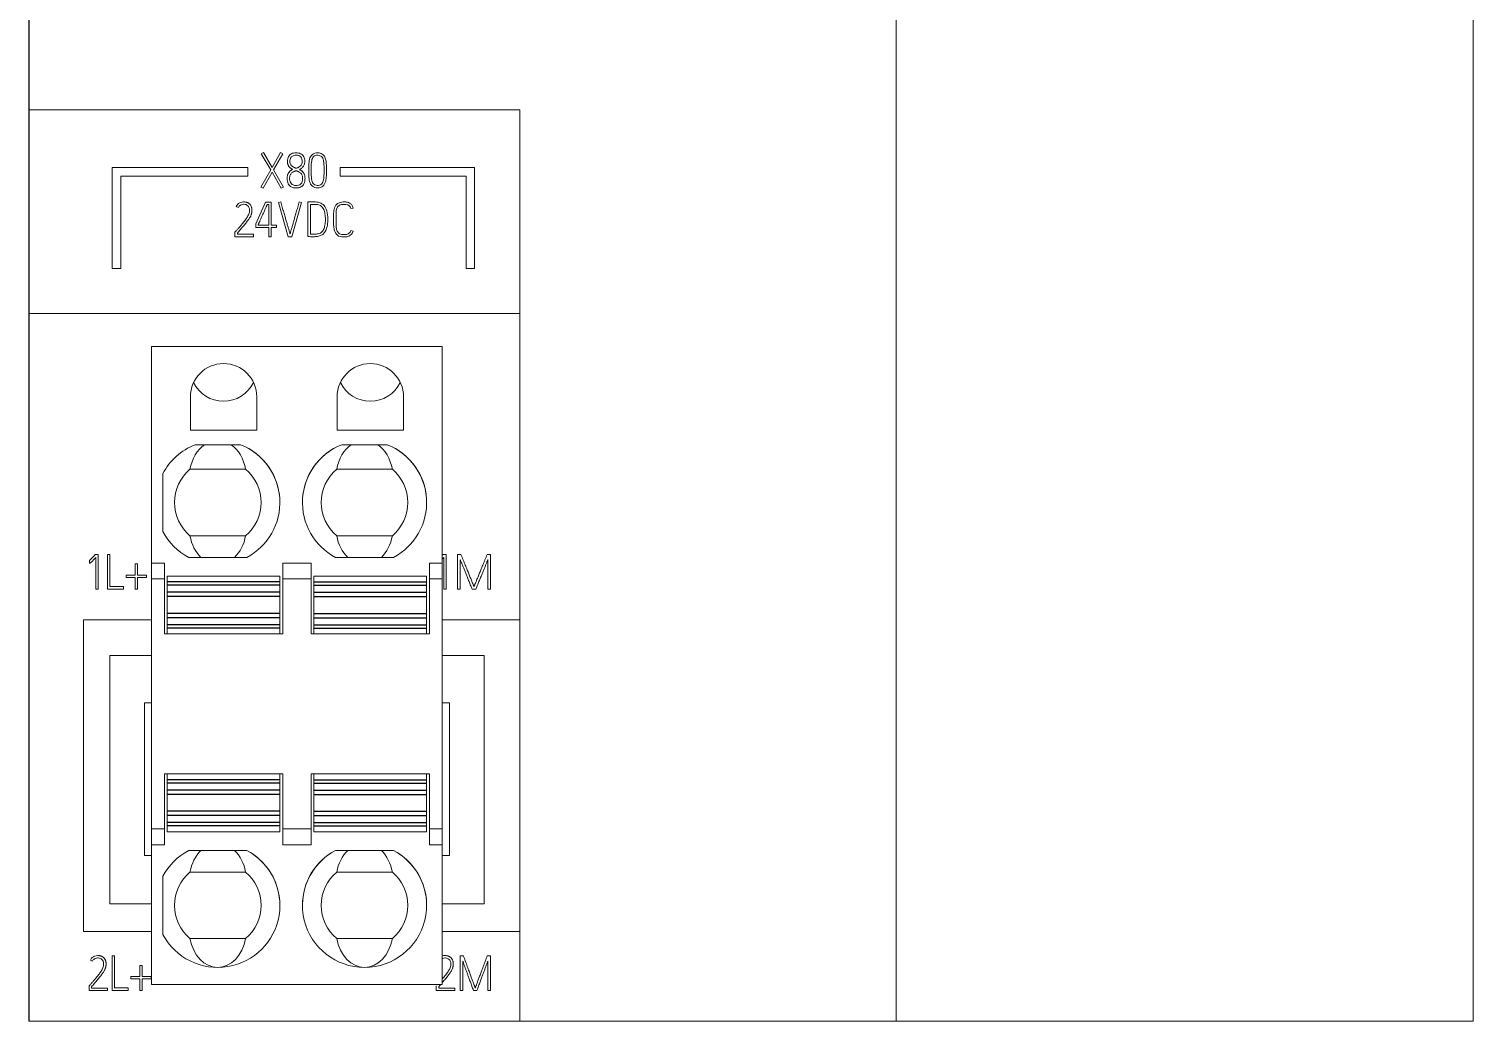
# Model space of a CAD drawing. Header units: millimetres. Extents: x 6750 to 121550, y -28210 to 66060.
# Drawn here: x 16048.74 to 16093.57, y 16091.98 to 16122.79 of the extents above; entities that cross this region are included whole.
import ezdxf

# ---------------------------------------------------------------- set-up
doc = ezdxf.new("R2010")
doc.units = ezdxf.units.MM
doc.layers.add('1', color=7, linetype='Continuous')

# ---------------------------------------------------------------- blocks, each defined once
blk = doc.blocks.new('5')
at = {"layer": '1', "color": 7, "linetype": 'Continuous', "lineweight": 13}
for p, q in [((40028.555, 18164.421), (40028.555, 18082.08)), ((40058.585, 18050.521), (40058.585, 18096.35)), ((40078.555, 18096.35), (40078.555, 18050.521)), ((40028.555, 18082.08), (40028.555, 18075.021)), ((40028.555, 18082.08), (40028.555, 18082.08)), ((40045.555, 18082.08), (40028.555, 18082.08)), ((40045.555, 18082.08), (40028.555, 18082.08)), ((40045.555, 18082.08), (40045.555, 18082.08)), ((40045.555, 18050.521), (40045.555, 18082.08)), ((40036.673, 18080.603), (40036.602, 18080.561)), ((40036.602, 18080.561), (40036.926, 18080)), ((40036.973, 18080.084), (40036.673, 18080.603)), ((40037.267, 18080.603), (40036.973, 18080.084)), ((40037.023, 18079.999), (40037.342, 18080.561)), ((40037.342, 18080.561), (40037.267, 18080.603)), ((40031.437, 18080.085), (40031.437, 18076.585)), ((40036.138, 18080.085), (40031.437, 18080.085)), ((40036.138, 18079.783), (40036.138, 18080.085)), ((40036.926, 18080), (40036.588, 18079.406)), ((40039.337, 18080.084), (40039.337, 18079.782)), ((40043.988, 18080.084), (40039.337, 18080.084)), ((40043.988, 18076.584), (40043.988, 18080.084)), ((40031.737, 18076.585), (40031.737, 18079.783)), ((40031.737, 18079.783), (40036.138, 18079.783)), ((40036.662, 18079.365), (40036.974, 18079.916)), ((40036.974, 18079.916), (40037.294, 18079.365)), ((40037.367, 18079.406), (40037.023, 18079.999)), ((40039.337, 18079.782), (40043.689, 18079.782)), ((40043.689, 18079.782), (40043.689, 18076.584)), ((40036.588, 18079.406), (40036.662, 18079.365)), ((40037.294, 18079.365), (40037.367, 18079.406)), ((40035.733, 18078.736), (40035.808, 18078.698)), ((40036.75, 18078.885), (40036.414, 18078.126)), ((40036.948, 18078.885), (40036.75, 18078.885)), ((40036.805, 18078.801), (40036.863, 18078.801)), ((40036.863, 18078.801), (40036.863, 18078.086)), ((40036.948, 18078.086), (40036.948, 18078.885)), ((40037.273, 18078.893), (40037.191, 18078.87)), ((40037.191, 18078.87), (40037.537, 18077.685)), ((40037.654, 18077.685), (40037.998, 18078.87)), ((40037.998, 18078.87), (40037.917, 18078.893)), ((40038.217, 18077.693), (40038.217, 18078.888)), ((40038.301, 18078.803), (40038.301, 18077.771)), ((40039.781, 18078.677), (40039.699, 18078.657)), ((40036.414, 18078.126), (40036.414, 18078.003)), ((40036.414, 18078.003), (40036.863, 18078.003)), ((40036.497, 18078.086), (40036.497, 18078.107)), ((40036.863, 18078.086), (40036.497, 18078.086)), ((40036.863, 18078.003), (40036.863, 18077.685)), ((40037.125, 18078.086), (40036.948, 18078.086)), ((40036.948, 18077.685), (40036.948, 18078.003)), ((40036.948, 18078.003), (40037.125, 18078.003)), ((40037.125, 18078.003), (40037.125, 18078.086)), ((40035.688, 18077.838), (40035.688, 18077.685)), ((40035.688, 18077.685), (40036.327, 18077.685)), ((40035.772, 18077.768), (40035.772, 18077.808)), ((40036.327, 18077.768), (40035.772, 18077.768)), ((40036.327, 18077.685), (40036.327, 18077.768)), ((40036.863, 18077.685), (40036.948, 18077.685)), ((40037.537, 18077.685), (40037.654, 18077.685)), ((40039.701, 18077.903), (40039.779, 18077.874)), ((40031.437, 18076.585), (40031.737, 18076.585)), ((40043.689, 18076.584), (40043.988, 18076.584)), ((40028.555, 18075.021), (40028.555, 18050.521)), ((40028.555, 18075.021), (40028.555, 18075.021)), ((40045.555, 18075.021), (40028.555, 18075.021)), ((40045.555, 18075.021), (40028.555, 18075.021)), ((40032.805, 18073.886), (40032.805, 18066.381)), ((40032.805, 18073.886), (40042.865, 18073.886)), ((40042.865, 18073.886), (40042.865, 18066.381)), ((40034.145, 18072.141), (40034.145, 18070.991)), ((40036.445, 18070.991), (40036.445, 18072.141)), ((40039.225, 18072.141), (40039.225, 18070.991)), ((40041.525, 18070.991), (40041.525, 18072.141)), ((40034.145, 18070.991), (40036.445, 18070.991)), ((40039.225, 18070.991), (40041.525, 18070.991)), ((40034.306, 18070.481), (40034.306, 18070.481)), ((40034.306, 18070.481), (40035.884, 18070.481)), ((40034.634, 18070.481), (40035.556, 18070.481)), ((40035.884, 18070.481), (40035.884, 18070.481)), ((40039.386, 18070.481), (40039.386, 18070.481)), ((40040.964, 18070.481), (40039.386, 18070.481)), ((40039.714, 18070.481), (40040.636, 18070.481)), ((40040.964, 18070.481), (40040.964, 18070.481)), ((40036.058, 18069.631), (40034.132, 18069.631)), ((40034.132, 18069.631), (40034.132, 18069.631)), ((40036.058, 18069.631), (40034.132, 18069.631)), ((40036.058, 18069.631), (40036.058, 18069.631)), ((40041.138, 18069.631), (40039.212, 18069.631)), ((40039.212, 18069.631), (40039.212, 18069.631)), ((40041.138, 18069.631), (40039.212, 18069.631)), ((40041.138, 18069.631), (40041.138, 18069.631)), ((40033.195, 18069.487), (40033.195, 18069.487)), ((40033.195, 18067.475), (40033.195, 18069.487)), ((40034.132, 18067.331), (40036.058, 18067.331)), ((40039.212, 18067.331), (40041.138, 18067.331)), ((40030.85, 18066.678), (40030.955, 18066.678)), ((40030.871, 18065.483), (40030.871, 18066.575)), ((40030.955, 18066.678), (40030.955, 18065.483)), ((40031.272, 18066.683), (40031.272, 18065.485)), ((40031.357, 18066.683), (40031.272, 18066.683)), ((40031.357, 18065.569), (40031.357, 18066.683)), ((40036.101, 18066.581), (40034.089, 18066.581)), ((40039.169, 18066.581), (40041.181, 18066.581)), ((40042.891, 18066.678), (40043.006, 18066.678)), ((40042.915, 18065.483), (40042.915, 18066.575)), ((40043.006, 18066.678), (40043.006, 18065.483)), ((40043.396, 18066.685), (40043.396, 18065.485)), ((40043.513, 18066.685), (40043.396, 18066.685)), ((40044.54, 18066.685), (40044.421, 18066.685)), ((40044.447, 18066.502), (40044.447, 18065.485)), ((40044.54, 18065.485), (40044.54, 18066.685)), ((40030.653, 18066.382), (40030.648, 18066.47)), ((40032.316, 18066.352), (40032.233, 18066.352)), ((40032.233, 18066.352), (40032.233, 18065.966)), ((40032.316, 18065.966), (40032.316, 18066.352)), ((40032.805, 18066.381), (40032.805, 18065.835)), ((40032.805, 18066.381), (40033.245, 18066.381)), ((40033.245, 18066.381), (40033.245, 18065.835)), ((40037.345, 18065.835), (40037.345, 18066.381)), ((40037.345, 18066.381), (40038.325, 18066.381)), ((40038.325, 18066.381), (40038.325, 18065.835)), ((40042.425, 18066.381), (40042.865, 18066.381)), ((40042.425, 18065.835), (40042.425, 18066.381)), ((40042.865, 18066.381), (40042.865, 18065.835)), ((40043.49, 18065.485), (40043.49, 18066.498)), ((40031.833, 18065.569), (40031.357, 18065.569)), ((40031.833, 18065.485), (40031.833, 18065.569)), ((40031.92, 18065.966), (40031.92, 18065.881)), ((40032.233, 18065.966), (40031.92, 18065.966)), ((40031.92, 18065.881), (40032.233, 18065.881)), ((40031.92, 18065.881), (40031.92, 18065.881)), ((40031.92, 18065.881), (40032.233, 18065.881)), ((40032.233, 18065.881), (40032.233, 18065.881)), ((40032.233, 18065.881), (40032.233, 18065.485)), ((40032.632, 18065.966), (40032.316, 18065.966)), ((40032.316, 18065.881), (40032.316, 18065.881)), ((40032.316, 18065.881), (40032.632, 18065.881)), ((40032.316, 18065.485), (40032.316, 18065.881)), ((40032.316, 18065.881), (40032.632, 18065.881)), ((40032.632, 18065.881), (40032.632, 18065.966)), ((40032.632, 18065.881), (40032.632, 18065.881)), ((40032.805, 18065.835), (40032.805, 18057.177)), ((40032.805, 18065.835), (40033.245, 18065.835)), ((40033.245, 18065.835), (40033.245, 18063.931)), ((40033.345, 18065.931), (40033.345, 18065.731)), ((40037.245, 18065.931), (40033.345, 18065.931)), ((40033.345, 18065.731), (40033.345, 18065.616)), ((40033.345, 18065.616), (40033.345, 18065.372)), ((40037.245, 18065.931), (40037.245, 18065.731)), ((40037.245, 18065.731), (40037.245, 18065.616)), ((40037.245, 18065.616), (40037.245, 18065.372)), ((40037.345, 18065.835), (40038.325, 18065.835)), ((40037.345, 18063.931), (40037.345, 18065.835)), ((40038.325, 18065.835), (40038.325, 18063.931)), ((40038.425, 18065.931), (40038.425, 18065.731)), ((40038.425, 18065.931), (40042.325, 18065.931)), ((40038.425, 18065.731), (40038.425, 18065.616)), ((40038.425, 18065.616), (40038.425, 18065.372)), ((40042.325, 18065.931), (40042.325, 18065.731)), ((40042.325, 18065.731), (40042.325, 18065.616)), ((40042.325, 18065.616), (40042.325, 18065.372)), ((40042.425, 18063.931), (40042.425, 18065.835)), ((40042.425, 18065.835), (40042.865, 18065.835)), ((40042.865, 18065.835), (40042.865, 18057.177)), ((40030.955, 18065.483), (40030.871, 18065.483)), ((40030.871, 18065.483), (40030.871, 18065.483)), ((40030.955, 18065.483), (40030.871, 18065.483)), ((40030.955, 18065.483), (40030.955, 18065.483)), ((40031.272, 18065.485), (40031.833, 18065.485)), ((40031.272, 18065.485), (40031.833, 18065.485)), ((40031.272, 18065.485), (40031.272, 18065.485)), ((40031.833, 18065.485), (40031.833, 18065.485)), ((40032.233, 18065.485), (40032.316, 18065.485)), ((40032.233, 18065.485), (40032.233, 18065.485)), ((40032.233, 18065.485), (40032.316, 18065.485)), ((40032.316, 18065.485), (40032.316, 18065.485)), ((40033.345, 18065.372), (40033.345, 18065.224)), ((40033.345, 18065.224), (40033.345, 18064.638)), ((40037.245, 18065.372), (40037.245, 18065.224)), ((40037.245, 18065.224), (40037.245, 18064.638)), ((40038.425, 18065.372), (40038.425, 18065.224)), ((40038.425, 18065.224), (40038.425, 18064.638)), ((40042.325, 18065.372), (40042.325, 18065.224)), ((40042.325, 18065.224), (40042.325, 18064.638)), ((40043.006, 18065.483), (40042.915, 18065.483)), ((40042.915, 18065.483), (40042.915, 18065.483)), ((40043.006, 18065.483), (40042.915, 18065.483)), ((40043.006, 18065.483), (40043.006, 18065.483)), ((40043.396, 18065.485), (40043.49, 18065.485)), ((40043.396, 18065.485), (40043.396, 18065.485)), ((40043.396, 18065.485), (40043.49, 18065.485)), ((40043.49, 18065.485), (40043.49, 18065.485)), ((40043.898, 18065.485), (40044.031, 18065.485)), ((40043.898, 18065.485), (40043.898, 18065.485)), ((40043.898, 18065.485), (40044.031, 18065.485)), ((40044.031, 18065.485), (40044.031, 18065.485)), ((40044.447, 18065.485), (40044.54, 18065.485)), ((40044.447, 18065.485), (40044.447, 18065.485)), ((40044.447, 18065.485), (40044.54, 18065.485)), ((40044.54, 18065.485), (40044.54, 18065.485)), ((40033.345, 18064.638), (40033.345, 18064.49)), ((40037.245, 18064.638), (40037.245, 18064.49)), ((40038.425, 18064.638), (40038.425, 18064.49)), ((40042.325, 18064.638), (40042.325, 18064.49)), ((40030.441, 18064.421), (40030.441, 18064.421)), ((40032.805, 18064.421), (40030.441, 18064.421)), ((40030.441, 18064.421), (40030.441, 18053.621)), ((40032.805, 18064.421), (40030.441, 18064.421)), ((40033.345, 18064.49), (40033.345, 18064.246)), ((40033.345, 18064.246), (40033.345, 18064.131)), ((40033.345, 18064.131), (40033.345, 18063.931)), ((40037.245, 18064.49), (40037.245, 18064.246)), ((40037.245, 18064.246), (40037.245, 18064.131)), ((40037.245, 18064.131), (40037.245, 18063.931)), ((40038.425, 18064.49), (40038.425, 18064.246)), ((40038.425, 18064.246), (40038.425, 18064.131)), ((40038.425, 18064.131), (40038.425, 18063.931)), ((40042.325, 18064.49), (40042.325, 18064.246)), ((40042.325, 18064.246), (40042.325, 18064.131)), ((40042.325, 18064.131), (40042.325, 18063.931)), ((40045.555, 18064.423), (40042.865, 18064.423)), ((40045.555, 18064.423), (40042.865, 18064.423)), ((40033.245, 18063.931), (40033.345, 18063.931)), ((40033.345, 18063.931), (40037.245, 18063.931)), ((40037.245, 18063.931), (40033.345, 18063.931)), ((40037.245, 18063.931), (40037.345, 18063.931)), ((40038.325, 18063.931), (40038.425, 18063.931)), ((40038.425, 18063.931), (40042.325, 18063.931)), ((40038.425, 18063.931), (40042.325, 18063.931)), ((40042.325, 18063.931), (40042.425, 18063.931)), ((40032.805, 18063.186), (40031.355, 18063.186)), ((40031.355, 18063.186), (40031.355, 18054.586)), ((40044.315, 18063.186), (40042.865, 18063.186)), ((40044.315, 18054.586), (40044.315, 18063.186)), ((40032.555, 18061.549), (40032.555, 18061.549)), ((40032.805, 18061.549), (40032.555, 18061.549)), ((40032.805, 18061.549), (40032.555, 18061.549)), ((40032.555, 18061.549), (40032.555, 18056.256)), ((40043.115, 18061.549), (40042.865, 18061.549)), ((40043.115, 18061.549), (40042.865, 18061.549)), ((40043.115, 18061.549), (40043.115, 18061.549)), ((40043.115, 18056.256), (40043.115, 18061.549)), ((40033.245, 18059.081), (40033.245, 18059.081)), ((40033.245, 18059.081), (40033.345, 18059.081)), ((40033.245, 18059.081), (40033.245, 18057.177)), ((40033.345, 18059.081), (40033.245, 18059.081)), ((40033.345, 18059.081), (40033.345, 18058.881)), ((40037.245, 18059.081), (40033.345, 18059.081)), ((40037.245, 18059.081), (40037.245, 18058.881)), ((40037.245, 18059.081), (40037.345, 18059.081)), ((40037.345, 18059.081), (40037.245, 18059.081)), ((40037.345, 18059.081), (40037.345, 18059.081)), ((40037.345, 18057.177), (40037.345, 18059.081)), ((40038.325, 18059.081), (40038.325, 18059.081)), ((40038.325, 18059.081), (40038.425, 18059.081)), ((40038.325, 18059.081), (40038.325, 18057.177)), ((40038.425, 18059.081), (40038.325, 18059.081)), ((40038.425, 18059.081), (40038.425, 18058.881)), ((40038.425, 18059.081), (40042.325, 18059.081)), ((40042.325, 18059.081), (40042.325, 18058.881)), ((40042.325, 18059.081), (40042.425, 18059.081)), ((40042.425, 18059.081), (40042.325, 18059.081)), ((40042.425, 18059.081), (40042.425, 18059.081)), ((40042.425, 18057.177), (40042.425, 18059.081)), ((40033.345, 18058.766), (40033.345, 18058.881)), ((40033.345, 18058.522), (40033.345, 18058.766)), ((40033.345, 18058.374), (40033.345, 18058.522)), ((40037.245, 18058.766), (40037.245, 18058.881)), ((40037.245, 18058.522), (40037.245, 18058.766)), ((40037.245, 18058.374), (40037.245, 18058.522)), ((40038.425, 18058.766), (40038.425, 18058.881)), ((40038.425, 18058.522), (40038.425, 18058.766)), ((40038.425, 18058.374), (40038.425, 18058.522)), ((40042.325, 18058.766), (40042.325, 18058.881)), ((40042.325, 18058.522), (40042.325, 18058.766)), ((40042.325, 18058.374), (40042.325, 18058.522)), ((40033.345, 18058.374), (40033.345, 18057.788)), ((40037.245, 18058.374), (40037.245, 18057.788)), ((40038.425, 18058.374), (40038.425, 18057.788)), ((40042.325, 18058.374), (40042.325, 18057.788)), ((40033.345, 18057.64), (40033.345, 18057.788)), ((40033.345, 18057.64), (40033.345, 18057.396)), ((40037.245, 18057.64), (40037.245, 18057.788)), ((40037.245, 18057.64), (40037.245, 18057.396)), ((40038.425, 18057.64), (40038.425, 18057.788)), ((40038.425, 18057.64), (40038.425, 18057.396)), ((40042.325, 18057.64), (40042.325, 18057.788)), ((40042.325, 18057.64), (40042.325, 18057.396)), ((40032.805, 18057.177), (40033.245, 18057.177)), ((40032.805, 18057.177), (40032.805, 18056.631)), ((40033.245, 18057.177), (40033.245, 18056.631)), ((40033.345, 18057.281), (40033.345, 18057.396)), ((40033.345, 18057.081), (40033.345, 18057.281)), ((40037.245, 18057.081), (40033.345, 18057.081)), ((40037.245, 18057.081), (40033.345, 18057.081)), ((40037.245, 18057.281), (40037.245, 18057.396)), ((40037.245, 18057.081), (40037.245, 18057.281)), ((40037.345, 18056.631), (40037.345, 18057.177)), ((40037.345, 18057.177), (40038.325, 18057.177)), ((40038.325, 18057.177), (40038.325, 18056.631)), ((40038.425, 18057.281), (40038.425, 18057.396)), ((40038.425, 18057.081), (40038.425, 18057.281)), ((40038.425, 18057.081), (40042.325, 18057.081)), ((40038.425, 18057.081), (40042.325, 18057.081)), ((40042.325, 18057.281), (40042.325, 18057.396)), ((40042.325, 18057.081), (40042.325, 18057.281)), ((40042.425, 18056.631), (40042.425, 18057.177)), ((40042.425, 18057.177), (40042.865, 18057.177)), ((40042.865, 18057.177), (40042.865, 18056.631)), ((40032.805, 18056.631), (40032.805, 18051.786)), ((40032.805, 18056.631), (40033.245, 18056.631)), ((40037.345, 18056.631), (40038.325, 18056.631)), ((40042.425, 18056.631), (40042.865, 18056.631)), ((40042.865, 18056.631), (40042.865, 18051.786)), ((40032.555, 18056.256), (40032.805, 18056.256)), ((40034.089, 18056.431), (40034.089, 18056.431)), ((40034.089, 18056.431), (40036.101, 18056.431)), ((40034.512, 18056.431), (40035.678, 18056.431)), ((40036.101, 18056.431), (40036.101, 18056.431)), ((40039.169, 18056.431), (40039.169, 18056.431)), ((40039.169, 18056.431), (40041.181, 18056.431)), ((40039.592, 18056.431), (40040.758, 18056.431)), ((40041.181, 18056.431), (40041.181, 18056.431)), ((40042.865, 18056.256), (40043.115, 18056.256)), ((40033.195, 18055.537), (40033.195, 18055.537)), ((40033.195, 18053.525), (40033.195, 18055.537)), ((40036.058, 18055.681), (40034.132, 18055.681)), ((40034.132, 18055.681), (40034.132, 18055.681)), ((40036.058, 18055.681), (40034.132, 18055.681)), ((40036.058, 18055.681), (40036.058, 18055.681)), ((40041.138, 18055.681), (40039.212, 18055.681)), ((40039.212, 18055.681), (40039.212, 18055.681)), ((40041.138, 18055.681), (40039.212, 18055.681)), ((40041.138, 18055.681), (40041.138, 18055.681)), ((40031.355, 18054.586), (40031.355, 18054.586)), ((40031.355, 18054.586), (40032.805, 18054.586)), ((40031.355, 18054.586), (40032.805, 18054.586)), ((40042.865, 18054.586), (40044.315, 18054.586)), ((40042.865, 18054.586), (40044.315, 18054.586)), ((40044.315, 18054.586), (40044.315, 18054.586)), ((40030.441, 18053.621), (40032.805, 18053.621)), ((40042.865, 18053.621), (40045.555, 18053.621)), ((40034.132, 18053.381), (40036.058, 18053.381)), ((40039.212, 18053.381), (40041.138, 18053.381)), ((40030.683, 18052.636), (40030.758, 18052.598)), ((40030.683, 18052.636), (40030.683, 18052.636)), ((40030.683, 18052.636), (40030.758, 18052.598)), ((40030.758, 18052.598), (40030.758, 18052.598)), ((40031.228, 18052.501), (40031.228, 18052.501)), ((40031.434, 18052.783), (40031.434, 18051.585)), ((40031.519, 18052.783), (40031.434, 18052.783)), ((40031.519, 18051.669), (40031.519, 18052.783)), ((40043.248, 18052.501), (40043.248, 18052.501)), ((40043.491, 18052.785), (40043.491, 18051.585)), ((40043.597, 18052.785), (40043.491, 18052.785)), ((40043.575, 18051.585), (40043.575, 18052.598)), ((40044.531, 18052.785), (40044.423, 18052.785)), ((40044.446, 18052.602), (40044.446, 18051.585)), ((40044.531, 18051.585), (40044.531, 18052.785)), ((40032.081, 18052.066), (40032.081, 18051.981)), ((40032.394, 18052.066), (40032.081, 18052.066)), ((40032.477, 18052.452), (40032.394, 18052.452)), ((40032.394, 18052.452), (40032.394, 18052.066)), ((40032.477, 18052.066), (40032.477, 18052.452)), ((40032.794, 18052.066), (40032.477, 18052.066)), ((40032.794, 18051.981), (40032.794, 18052.066)), ((40030.638, 18051.738), (40030.638, 18051.585)), ((40030.638, 18051.585), (40031.277, 18051.585)), ((40030.638, 18051.585), (40030.638, 18051.585)), ((40030.638, 18051.585), (40031.277, 18051.585)), ((40030.722, 18051.668), (40030.722, 18051.708)), ((40031.277, 18051.668), (40030.722, 18051.668)), ((40031.277, 18051.585), (40031.277, 18051.668)), ((40031.277, 18051.585), (40031.277, 18051.585)), ((40031.434, 18051.585), (40031.995, 18051.585)), ((40031.434, 18051.585), (40031.995, 18051.585)), ((40031.434, 18051.585), (40031.434, 18051.585)), ((40031.995, 18051.669), (40031.519, 18051.669)), ((40031.995, 18051.585), (40031.995, 18051.669)), ((40031.995, 18051.585), (40031.995, 18051.585)), ((40032.081, 18051.981), (40032.394, 18051.981)), ((40032.081, 18051.981), (40032.081, 18051.981)), ((40032.081, 18051.981), (40032.394, 18051.981)), ((40032.394, 18051.981), (40032.394, 18051.981)), ((40032.394, 18051.981), (40032.394, 18051.585)), ((40032.394, 18051.585), (40032.477, 18051.585)), ((40032.394, 18051.585), (40032.394, 18051.585)), ((40032.394, 18051.585), (40032.477, 18051.585)), ((40032.477, 18051.981), (40032.477, 18051.981)), ((40032.477, 18051.981), (40032.794, 18051.981)), ((40032.477, 18051.585), (40032.477, 18051.981)), ((40032.477, 18051.981), (40032.794, 18051.981)), ((40032.477, 18051.585), (40032.477, 18051.585)), ((40032.794, 18051.981), (40032.794, 18051.981)), ((40032.805, 18051.786), (40032.805, 18051.786)), ((40032.805, 18051.786), (40042.865, 18051.786)), ((40032.805, 18051.786), (40042.865, 18051.786)), ((40042.658, 18051.738), (40042.658, 18051.585)), ((40042.658, 18051.585), (40043.297, 18051.585)), ((40042.658, 18051.585), (40042.658, 18051.585)), ((40042.658, 18051.585), (40043.297, 18051.585)), ((40042.742, 18051.668), (40042.742, 18051.708)), ((40043.297, 18051.668), (40042.742, 18051.668)), ((40042.865, 18051.786), (40042.865, 18051.786)), ((40043.297, 18051.585), (40043.297, 18051.668)), ((40043.297, 18051.585), (40043.297, 18051.585)), ((40043.491, 18051.585), (40043.575, 18051.585)), ((40043.491, 18051.585), (40043.491, 18051.585)), ((40043.491, 18051.585), (40043.575, 18051.585)), ((40043.575, 18051.585), (40043.575, 18051.585)), ((40043.947, 18051.585), (40044.068, 18051.585)), ((40043.947, 18051.585), (40043.947, 18051.585)), ((40043.947, 18051.585), (40044.068, 18051.585)), ((40044.068, 18051.585), (40044.068, 18051.585)), ((40044.446, 18051.585), (40044.531, 18051.585)), ((40044.446, 18051.585), (40044.446, 18051.585)), ((40044.446, 18051.585), (40044.531, 18051.585)), ((40044.531, 18051.585), (40044.531, 18051.585)), ((40045.555, 18050.521), (40028.555, 18050.521)), ((40028.555, 18050.521), (40028.555, 18050.521)), ((40028.555, 18050.521), (40078.555, 18050.521)), ((40045.555, 18050.521), (40058.585, 18050.521)), ((40045.555, 18050.521), (40045.555, 18050.521)), ((40058.585, 18050.521), (40078.555, 18050.521))]:
    blk.add_line(p, q, dxfattribs=at)
at = {"layer": '1', "color": 7, "linetype": 'Continuous', "lineweight": 25}
for p, q in [((40037.245, 18065.731), (40033.345, 18065.731)), ((40037.245, 18065.616), (40033.345, 18065.616)), ((40038.425, 18065.731), (40042.325, 18065.731)), ((40038.425, 18065.616), (40042.325, 18065.616)), ((40037.245, 18065.372), (40033.345, 18065.372)), ((40037.245, 18065.224), (40033.345, 18065.224)), ((40038.425, 18065.372), (40042.325, 18065.372)), ((40038.425, 18065.224), (40042.325, 18065.224)), ((40037.245, 18064.638), (40033.345, 18064.638)), ((40038.425, 18064.638), (40042.325, 18064.638)), ((40037.245, 18064.49), (40033.345, 18064.49)), ((40037.245, 18064.246), (40033.345, 18064.246)), ((40037.245, 18064.131), (40033.345, 18064.131)), ((40038.425, 18064.49), (40042.325, 18064.49)), ((40038.425, 18064.246), (40042.325, 18064.246)), ((40038.425, 18064.131), (40042.325, 18064.131)), ((40037.245, 18058.881), (40033.345, 18058.881)), ((40037.245, 18058.766), (40033.345, 18058.766)), ((40037.245, 18058.522), (40033.345, 18058.522)), ((40038.425, 18058.881), (40042.325, 18058.881)), ((40038.425, 18058.766), (40042.325, 18058.766)), ((40038.425, 18058.522), (40042.325, 18058.522)), ((40037.245, 18058.374), (40033.345, 18058.374)), ((40038.425, 18058.374), (40042.325, 18058.374)), ((40037.245, 18057.788), (40033.345, 18057.788)), ((40037.245, 18057.64), (40033.345, 18057.64)), ((40038.425, 18057.788), (40042.325, 18057.788)), ((40038.425, 18057.64), (40042.325, 18057.64)), ((40037.245, 18057.396), (40033.345, 18057.396)), ((40037.245, 18057.281), (40033.345, 18057.281)), ((40038.425, 18057.396), (40042.325, 18057.396)), ((40038.425, 18057.281), (40042.325, 18057.281))]:
    blk.add_line(p, q, dxfattribs=at)
at = {"layer": '1', "color": 7, "linetype": 'Continuous', "lineweight": 13}
for centre, radius, start, end in [((40035.295, 18072.141), 1.15, 0, 180), ((40035.295, 18072.141), 1.15, 0, 180), ((40040.375, 18072.141), 1.15, 0, 180), ((40040.375, 18072.141), 1.15, 0, 180), ((40035.095, 18068.481), 2.15, 111.5289, 152.0945), ((40035.095, 18068.481), 2.15, 111.5289, 152.0945), ((40035.095, 18068.481), 2.15, 0.0017, 68.4711), ((40035.095, 18068.481), 2.15, 297.9055, 68.4711), ((40040.175, 18068.481), 2.15, 111.5289, 179.9983), ((40040.175, 18068.481), 2.15, 111.5289, 242.0945), ((40040.175, 18068.481), 2.15, 0.0017, 68.4711), ((40040.175, 18068.481), 2.15, 297.9055, 68.4711), ((40035.095, 18068.481), 1.5, 129.9445, 180), ((40035.095, 18068.481), 1.5, 129.9445, 230.0555), ((40035.095, 18068.481), 1.5, 0, 50.0555), ((40035.095, 18068.481), 1.5, 309.9445, 50.0555), ((40040.175, 18068.481), 1.5, 129.9445, 180), ((40040.175, 18068.481), 1.5, 129.9445, 230.0555), ((40040.175, 18068.481), 1.5, 0, 50.0555), ((40040.175, 18068.481), 1.5, 309.9445, 50.0555), ((40035.095, 18068.481), 2.15, 207.9055, 242.0945), ((40035.095, 18054.531), 2.15, 117.9055, 152.0945), ((40035.095, 18054.531), 2.15, 207.9055, 62.0945), ((40035.095, 18054.531), 2.15, 117.9055, 152.0945), ((40035.095, 18054.531), 2.15, 359.9996, 62.0945), ((40040.175, 18054.531), 2.15, 117.9055, 180.0004), ((40040.175, 18054.531), 2.15, 117.9055, 62.0945), ((40040.175, 18054.531), 2.15, 359.9996, 62.0945), ((40035.095, 18054.531), 1.5, 129.9445, 180), ((40035.095, 18054.531), 1.5, 129.9445, 230.0555), ((40035.095, 18054.531), 1.5, 0, 50.0555), ((40035.095, 18054.531), 1.5, 309.9445, 50.0555), ((40040.175, 18054.531), 1.5, 129.9445, 180), ((40040.175, 18054.531), 1.5, 129.9445, 230.0555), ((40040.175, 18054.531), 1.5, 0, 50.0555), ((40040.175, 18054.531), 1.5, 309.9445, 50.0555)]:
    blk.add_arc(centre, radius, start, end, dxfattribs=at)
for centre, major_axis, ratio, start_param, end_param in [((40035.295, 18073.136), (0, 1.15), 1, 2.018203, 3.141593), ((40035.295, 18073.136), (0, 1.15), 1, 3.141593, 4.264982), ((40040.375, 18073.136), (0, 1.15), 1, 2.018203, 3.141593), ((40040.375, 18073.136), (0, 1.15), 1, 3.141593, 4.264982), ((40035.095, 18069.328), (0, 1.303), 0.759934, 0.484552, 1.336089), ((40035.095, 18069.328), (0, 1.303), 0.759934, 4.947096, 5.798633), ((40040.175, 18069.328), (0, 1.303), 0.759934, 0.484552, 1.336089), ((40040.175, 18069.328), (0, 1.303), 0.759934, 4.947096, 5.798633), ((40035.095, 18067.634), (0, 1.303), 0.759934, 1.805503, 2.511783), ((40035.095, 18067.634), (0, 1.303), 0.759934, 3.771402, 4.477682), ((40040.175, 18067.634), (0, 1.303), 0.759934, 1.805503, 2.511783), ((40040.175, 18067.634), (0, 1.303), 0.759934, 3.771402, 4.477682), ((40035.095, 18055.378), (0, 1.303), 0.759934, 0.62981, 1.336089), ((40035.095, 18055.378), (0, 1.303), 0.759934, 4.947096, 5.653375), ((40040.175, 18055.378), (0, 1.303), 0.759934, 0.62981, 1.336089), ((40040.175, 18055.378), (0, 1.303), 0.759934, 4.947096, 5.653375), ((40035.095, 18053.684), (0, 1.303), 0.759934, 1.805503, 3.141593), ((40035.095, 18053.684), (0, 1.303), 0.759934, 3.141593, 4.477682), ((40040.175, 18053.684), (0, 1.303), 0.759934, 1.805503, 3.141593), ((40040.175, 18053.684), (0, 1.303), 0.759934, 3.141593, 4.477682)]:
    blk.add_ellipse(centre, major_axis=major_axis, ratio=ratio, start_param=start_param, end_param=end_param, dxfattribs=at)
for points, knots in [([(40037.685, 18080.014), (40037.678, 18080.017), (40037.664, 18080.026), (40037.643, 18080.039), (40037.622, 18080.054), (40037.601, 18080.07), (40037.582, 18080.089), (40037.564, 18080.11), (40037.548, 18080.134), (40037.534, 18080.16), (40037.522, 18080.189), (40037.513, 18080.22), (40037.508, 18080.255), (40037.506, 18080.31), (40037.512, 18080.381), (40037.538, 18080.46), (40037.586, 18080.521), (40037.648, 18080.563), (40037.723, 18080.588), (40037.806, 18080.595), (40037.888, 18080.588), (40037.964, 18080.563), (40038.027, 18080.519), (40038.074, 18080.457), (40038.1, 18080.377), (40038.107, 18080.3), (40038.101, 18080.231), (40038.085, 18080.178), (40038.058, 18080.128), (40038.023, 18080.083), (40037.978, 18080.043), (40037.944, 18080.022), (40037.926, 18080.012)], [0, 0, 0, 0, 0.014556, 0.029567, 0.045073, 0.06094, 0.077119, 0.093748, 0.110887, 0.128668, 0.147296, 0.166948, 0.187898, 0.210413, 0.266348, 0.314631, 0.359149, 0.40325, 0.449199, 0.499993, 0.551851, 0.598383, 0.642757, 0.687636, 0.736493, 0.793087, 0.826472, 0.85944, 0.893283, 0.927929, 0.963171, 1, 1, 1, 1]), ([(40037.8, 18080.06), (40037.806, 18080.059), (40037.829, 18080.058), (40037.867, 18080.081), (40037.926, 18080.105), (40037.983, 18080.166), (40038.023, 18080.243), (40038.02, 18080.333), (40038.005, 18080.403), (40037.962, 18080.464), (40037.898, 18080.5), (40037.825, 18080.509), (40037.761, 18080.507), (40037.704, 18080.495), (40037.653, 18080.466), (40037.615, 18080.421), (40037.597, 18080.365), (40037.589, 18080.294), (40037.598, 18080.214), (40037.637, 18080.15), (40037.682, 18080.114), (40037.716, 18080.093), (40037.746, 18080.08), (40037.769, 18080.071), (40037.786, 18080.065), (40037.796, 18080.061), (40037.8, 18080.06)], [0, 0, 0, 0, 0.015625, 0.046875, 0.09375, 0.15625, 0.21875, 0.28125, 0.34375, 0.375, 0.4375, 0.5, 0.53125, 0.578125, 0.625, 0.65625, 0.703125, 0.75, 0.8125, 0.875, 0.90625, 0.9375, 0.960938, 0.976562, 0.992188, 1, 1, 1, 1]), ([(40038.501, 18080.588), (40038.437, 18080.577), (40038.314, 18080.514), (40038.251, 18080.316), (40038.241, 18080.095), (40038.242, 18079.869), (40038.251, 18079.647), (40038.318, 18079.454), (40038.499, 18079.355), (40038.706, 18079.389), (40038.832, 18079.555), (40038.855, 18079.748), (40038.856, 18079.972), (40038.86, 18080.18), (40038.836, 18080.371), (40038.775, 18080.509), (40038.649, 18080.591), (40038.549, 18080.596), (40038.501, 18080.588)], [0, 0, 0, 0, 0.0625, 0.125, 0.1875, 0.28125, 0.34375, 0.40625, 0.46875, 0.53125, 0.59375, 0.65625, 0.71875, 0.8125, 0.859375, 0.90625, 0.953125, 1, 1, 1, 1]), ([(40038.704, 18080.439), (40038.678, 18080.469), (40038.604, 18080.513), (40038.494, 18080.509), (40038.385, 18080.449), (40038.329, 18080.287), (40038.329, 18080.078), (40038.325, 18079.862), (40038.339, 18079.685), (40038.375, 18079.51), (40038.537, 18079.443), (40038.705, 18079.488), (40038.763, 18079.662), (40038.773, 18079.811), (40038.774, 18079.972), (40038.774, 18080.135), (40038.765, 18080.287), (40038.738, 18080.398), (40038.704, 18080.439)], [0, 0, 0, 0, 0.046875, 0.09375, 0.125, 0.1875, 0.28125, 0.375, 0.4375, 0.5, 0.5625, 0.625, 0.6875, 0.75, 0.8125, 0.875, 0.9375, 1, 1, 1, 1]), ([(40037.926, 18080.012), (40037.934, 18080.008), (40037.949, 18080), (40037.971, 18079.987), (40037.993, 18079.971), (40038.015, 18079.954), (40038.035, 18079.934), (40038.054, 18079.911), (40038.072, 18079.885), (40038.086, 18079.856), (40038.099, 18079.824), (40038.108, 18079.79), (40038.113, 18079.751), (40038.116, 18079.689), (40038.11, 18079.609), (40038.084, 18079.52), (40038.038, 18079.451), (40037.973, 18079.405), (40037.893, 18079.378), (40037.805, 18079.37), (40037.717, 18079.378), (40037.639, 18079.405), (40037.574, 18079.451), (40037.527, 18079.52), (40037.502, 18079.61), (40037.496, 18079.69), (40037.498, 18079.753), (40037.503, 18079.791), (40037.512, 18079.825), (40037.524, 18079.856), (40037.538, 18079.885), (40037.554, 18079.911), (40037.572, 18079.934), (40037.592, 18079.955), (40037.614, 18079.972), (40037.637, 18079.988), (40037.661, 18080.002), (40037.677, 18080.01), (40037.685, 18080.014)], [0, 0, 0, 0, 0.013971, 0.028402, 0.043336, 0.058719, 0.0746, 0.091138, 0.108303, 0.126121, 0.144793, 0.164595, 0.185892, 0.208937, 0.268471, 0.31829, 0.36183, 0.40395, 0.448807, 0.499659, 0.550001, 0.594568, 0.636606, 0.68023, 0.730342, 0.790387, 0.813379, 0.834502, 0.85399, 0.872294, 0.889768, 0.906584, 0.922873, 0.938755, 0.95442, 0.969879, 0.985049, 1, 1, 1, 1]), ([(40037.822, 18079.963), (40037.814, 18079.965), (40037.798, 18079.967), (40037.776, 18079.956), (40037.75, 18079.95), (40037.721, 18079.936), (40037.686, 18079.919), (40037.637, 18079.884), (40037.6, 18079.83), (40037.582, 18079.753), (40037.579, 18079.674), (40037.601, 18079.563), (40037.683, 18079.476), (40037.794, 18079.453), (40037.889, 18079.462), (40037.98, 18079.503), (40038.022, 18079.594), (40038.032, 18079.687), (40038.029, 18079.767), (40038.006, 18079.835), (40037.973, 18079.881), (40037.936, 18079.91), (40037.906, 18079.928), (40037.883, 18079.94), (40037.861, 18079.949), (40037.846, 18079.955), (40037.833, 18079.959), (40037.826, 18079.962), (40037.822, 18079.963)], [0, 0, 0, 0, 0.015625, 0.03125, 0.046875, 0.070312, 0.09375, 0.125, 0.1875, 0.21875, 0.28125, 0.34375, 0.4375, 0.5, 0.5625, 0.625, 0.6875, 0.75, 0.8125, 0.84375, 0.890625, 0.921875, 0.9375, 0.960938, 0.972656, 0.984375, 0.992188, 1, 1, 1, 1]), ([(40035.808, 18078.698), (40035.823, 18078.728), (40035.86, 18078.775), (40035.959, 18078.815), (40036.082, 18078.809), (40036.187, 18078.717), (40036.196, 18078.598), (40036.181, 18078.486), (40036.126, 18078.374), (40036.038, 18078.252), (40035.946, 18078.138), (40035.862, 18078.039), (40035.795, 18077.961), (40035.739, 18077.896), (40035.703, 18077.855), (40035.688, 18077.838)], [0, 0, 0, 0, 0.062289, 0.122724, 0.207859, 0.30102, 0.376075, 0.439974, 0.529491, 0.624524, 0.74621, 0.825357, 0.888198, 0.954618, 1, 1, 1, 1]), ([(40035.772, 18077.808), (40035.79, 18077.829), (40035.825, 18077.871), (40035.878, 18077.934), (40035.93, 18077.994), (40035.98, 18078.053), (40036.027, 18078.111), (40036.072, 18078.165), (40036.113, 18078.218), (40036.15, 18078.267), (40036.183, 18078.315), (40036.211, 18078.359), (40036.233, 18078.4), (40036.248, 18078.435), (40036.258, 18078.465), (40036.265, 18078.49), (40036.27, 18078.517), (40036.274, 18078.545), (40036.277, 18078.573), (40036.278, 18078.603), (40036.277, 18078.634), (40036.273, 18078.666), (40036.266, 18078.697), (40036.257, 18078.728), (40036.243, 18078.758), (40036.23, 18078.78), (40036.216, 18078.797), (40036.205, 18078.81), (40036.193, 18078.823), (40036.178, 18078.835), (40036.162, 18078.846), (40036.143, 18078.857), (40036.123, 18078.866), (40036.1, 18078.874), (40036.076, 18078.882), (40036.049, 18078.887), (40036.019, 18078.891), (40035.963, 18078.893), (40035.882, 18078.882), (40035.79, 18078.826), (40035.748, 18078.769), (40035.733, 18078.736)], [0, 0, 0, 0, 0.048004, 0.095097, 0.141278, 0.185999, 0.228718, 0.269437, 0.307815, 0.343526, 0.376603, 0.406725, 0.433635, 0.457492, 0.472108, 0.48732, 0.503186, 0.519426, 0.535765, 0.552259, 0.57073, 0.589215, 0.607835, 0.62639, 0.644811, 0.663394, 0.672373, 0.68198, 0.692247, 0.70311, 0.714574, 0.726746, 0.739692, 0.753474, 0.768167, 0.783918, 0.800939, 0.819353, 0.881523, 0.938661, 1, 1, 1, 1]), ([(40036.497, 18078.107), (40036.498, 18078.11), (40036.502, 18078.118), (40036.51, 18078.136), (40036.523, 18078.163), (40036.538, 18078.198), (40036.557, 18078.239), (40036.577, 18078.285), (40036.599, 18078.335), (40036.623, 18078.388), (40036.647, 18078.443), (40036.672, 18078.498), (40036.696, 18078.552), (40036.718, 18078.603), (40036.739, 18078.651), (40036.758, 18078.694), (40036.775, 18078.732), (40036.789, 18078.763), (40036.798, 18078.786), (40036.803, 18078.797), (40036.805, 18078.801)], [0, 0, 0, 0, 0.010734, 0.036404, 0.077011, 0.128795, 0.187998, 0.254619, 0.326966, 0.403344, 0.483752, 0.564544, 0.642072, 0.716335, 0.785641, 0.848294, 0.904294, 0.950045, 0.981947, 1, 1, 1, 1]), ([(40037.596, 18077.784), (40037.594, 18077.789), (40037.59, 18077.802), (40037.583, 18077.826), (40037.573, 18077.858), (40037.562, 18077.898), (40037.548, 18077.944), (40037.534, 18077.995), (40037.518, 18078.05), (40037.5, 18078.11), (40037.482, 18078.173), (40037.463, 18078.238), (40037.444, 18078.304), (40037.415, 18078.402), (40037.376, 18078.537), (40037.325, 18078.711), (40037.291, 18078.831), (40037.273, 18078.893)], [0, 0, 0, 0, 0.013272, 0.034859, 0.06476, 0.101229, 0.142516, 0.188621, 0.238884, 0.292645, 0.349905, 0.409112, 0.468717, 0.528719, 0.675164, 0.832258, 1, 1, 1, 1]), ([(40037.917, 18078.893), (40037.899, 18078.831), (40037.863, 18078.711), (40037.813, 18078.537), (40037.775, 18078.402), (40037.747, 18078.304), (40037.728, 18078.238), (40037.709, 18078.173), (40037.691, 18078.11), (40037.673, 18078.05), (40037.657, 18077.995), (40037.642, 18077.944), (40037.628, 18077.898), (40037.617, 18077.858), (40037.608, 18077.826), (40037.601, 18077.802), (40037.597, 18077.789), (40037.596, 18077.784)], [0, 0, 0, 0, 0.167989, 0.325145, 0.471471, 0.531274, 0.590769, 0.649955, 0.70726, 0.76111, 0.811506, 0.857719, 0.899023, 0.935417, 0.96522, 0.986746, 1, 1, 1, 1]), ([(40038.217, 18078.888), (40038.278, 18078.891), (40038.394, 18078.889), (40038.575, 18078.889), (40038.752, 18078.814), (40038.874, 18078.621), (40038.905, 18078.387), (40038.904, 18078.149), (40038.861, 18077.952), (40038.787, 18077.808), (40038.677, 18077.725), (40038.549, 18077.694), (40038.424, 18077.682), (40038.312, 18077.683), (40038.248, 18077.689), (40038.217, 18077.693)], [0, 0, 0, 0, 0.083852, 0.159566, 0.247919, 0.33475, 0.458585, 0.567366, 0.662055, 0.732764, 0.785016, 0.84628, 0.910981, 0.956956, 1, 1, 1, 1]), ([(40038.301, 18077.771), (40038.332, 18077.77), (40038.398, 18077.768), (40038.514, 18077.775), (40038.646, 18077.795), (40038.753, 18077.904), (40038.802, 18078.051), (40038.824, 18078.232), (40038.818, 18078.419), (40038.786, 18078.592), (40038.714, 18078.727), (40038.581, 18078.801), (40038.441, 18078.803), (40038.345, 18078.805), (40038.301, 18078.803)], [0, 0, 0, 0, 0.053086, 0.11174, 0.200538, 0.272073, 0.359751, 0.462843, 0.583481, 0.677959, 0.76285, 0.835716, 0.924928, 1, 1, 1, 1]), ([(40039.779, 18077.874), (40039.768, 18077.839), (40039.732, 18077.769), (40039.607, 18077.679), (40039.428, 18077.669), (40039.214, 18077.71), (40039.12, 18077.905), (40039.1, 18078.102), (40039.105, 18078.284), (40039.102, 18078.468), (40039.11, 18078.644), (40039.188, 18078.813), (40039.352, 18078.889), (40039.508, 18078.898), (40039.649, 18078.867), (40039.745, 18078.786), (40039.773, 18078.719), (40039.781, 18078.677)], [0, 0, 0, 0, 0.042619, 0.09857, 0.176963, 0.258897, 0.346044, 0.416127, 0.503322, 0.567882, 0.641493, 0.719953, 0.779101, 0.852229, 0.910077, 0.950982, 1, 1, 1, 1]), ([(40039.699, 18078.657), (40039.693, 18078.691), (40039.667, 18078.748), (40039.579, 18078.802), (40039.48, 18078.808), (40039.388, 18078.803), (40039.292, 18078.777), (40039.216, 18078.69), (40039.187, 18078.553), (40039.189, 18078.399), (40039.189, 18078.26), (40039.188, 18078.127), (40039.192, 18078.006), (40039.221, 18077.881), (40039.305, 18077.767), (40039.446, 18077.758), (40039.579, 18077.759), (40039.669, 18077.828), (40039.694, 18077.881), (40039.701, 18077.903)], [0, 0, 0, 0, 0.048188, 0.096134, 0.14604, 0.197171, 0.235896, 0.293079, 0.361886, 0.44297, 0.526927, 0.572816, 0.644405, 0.709447, 0.76758, 0.842372, 0.90948, 0.967027, 1, 1, 1, 1]), ([(40034.306, 18070.481), (40034.358, 18070.481), (40034.411, 18070.481), (40034.52, 18070.481), (40034.576, 18070.481), (40034.634, 18070.481)], [0, 0, 0, 0, 0.5, 0.5, 1, 1, 1, 1]), ([(40035.884, 18070.481), (40035.832, 18070.481), (40035.779, 18070.481), (40035.67, 18070.481), (40035.614, 18070.481), (40035.556, 18070.481)], [0, 0, 0, 0, 0.5, 0.5, 1, 1, 1, 1]), ([(40039.386, 18070.481), (40039.438, 18070.481), (40039.491, 18070.481), (40039.6, 18070.481), (40039.656, 18070.481), (40039.714, 18070.481)], [0, 0, 0, 0, 0.5, 0.5, 1, 1, 1, 1]), ([(40040.964, 18070.481), (40040.912, 18070.481), (40040.859, 18070.481), (40040.75, 18070.481), (40040.694, 18070.481), (40040.636, 18070.481)], [0, 0, 0, 0, 0.5, 0.5, 1, 1, 1, 1]), ([(40030.648, 18066.47), (40030.675, 18066.494), (40030.727, 18066.543), (40030.792, 18066.614), (40030.833, 18066.659), (40030.85, 18066.678)], [0, 0, 0, 0, 0.370907, 0.734935, 1, 1, 1, 1]), ([(40030.871, 18066.575), (40030.858, 18066.56), (40030.833, 18066.534), (40030.798, 18066.497), (40030.769, 18066.467), (40030.744, 18066.443), (40030.724, 18066.424), (40030.706, 18066.408), (40030.692, 18066.397), (40030.681, 18066.389), (40030.672, 18066.385), (40030.664, 18066.383), (40030.659, 18066.382), (40030.655, 18066.382), (40030.653, 18066.382)], [0, 0, 0, 0, 0.200504, 0.370797, 0.510902, 0.6264, 0.722885, 0.800448, 0.861213, 0.907383, 0.939504, 0.963232, 0.983337, 1, 1, 1, 1]), ([(40042.915, 18066.575), (40042.9, 18066.56), (40042.883, 18066.544), (40042.867, 18066.528), (40042.865, 18066.527)], [0, 0, 0, 0, 0.901553, 1, 1, 1, 1]), ([(40043.967, 18065.569), (40043.965, 18065.573), (40043.96, 18065.584), (40043.951, 18065.605), (40043.939, 18065.635), (40043.923, 18065.673), (40043.905, 18065.718), (40043.884, 18065.768), (40043.862, 18065.823), (40043.837, 18065.882), (40043.811, 18065.946), (40043.785, 18066.012), (40043.758, 18066.079), (40043.719, 18066.18), (40043.662, 18066.317), (40043.589, 18066.496), (40043.539, 18066.62), (40043.513, 18066.685)], [0, 0, 0, 0, 0.010559, 0.029647, 0.057275, 0.091833, 0.131707, 0.176898, 0.226638, 0.280158, 0.337461, 0.397009, 0.457271, 0.518246, 0.666648, 0.827232, 1, 1, 1, 1]), ([(40044.421, 18066.685), (40044.395, 18066.62), (40044.345, 18066.496), (40044.272, 18066.317), (40044.215, 18066.18), (40044.174, 18066.079), (40044.146, 18066.012), (40044.12, 18065.946), (40044.094, 18065.882), (40044.069, 18065.823), (40044.047, 18065.768), (40044.026, 18065.718), (40044.008, 18065.673), (40043.993, 18065.635), (40043.981, 18065.605), (40043.973, 18065.584), (40043.969, 18065.573), (40043.967, 18065.569)], [0, 0, 0, 0, 0.172835, 0.333615, 0.48234, 0.543631, 0.604084, 0.663697, 0.721001, 0.774523, 0.824264, 0.869424, 0.909203, 0.943602, 0.971009, 0.989808, 1, 1, 1, 1]), ([(40044.031, 18065.485), (40044.052, 18065.536), (40044.092, 18065.635), (40044.152, 18065.78), (40044.198, 18065.894), (40044.232, 18065.979), (40044.256, 18066.037), (40044.279, 18066.094), (40044.303, 18066.151), (40044.325, 18066.206), (40044.347, 18066.259), (40044.368, 18066.31), (40044.387, 18066.357), (40044.405, 18066.4), (40044.421, 18066.439), (40044.435, 18066.472), (40044.443, 18066.492), (40044.447, 18066.502)], [0, 0, 0, 0, 0.150077, 0.292941, 0.42859, 0.485307, 0.542249, 0.599417, 0.655701, 0.70999, 0.762285, 0.811971, 0.858431, 0.901668, 0.940343, 0.97312, 1, 1, 1, 1]), ([(40043.49, 18066.498), (40043.493, 18066.489), (40043.501, 18066.468), (40043.515, 18066.434), (40043.53, 18066.395), (40043.548, 18066.352), (40043.567, 18066.305), (40043.588, 18066.254), (40043.609, 18066.201), (40043.632, 18066.146), (40043.654, 18066.089), (40043.677, 18066.032), (40043.701, 18065.974), (40043.735, 18065.891), (40043.78, 18065.777), (40043.838, 18065.633), (40043.878, 18065.535), (40043.898, 18065.485)], [0, 0, 0, 0, 0.027776, 0.061094, 0.099956, 0.143246, 0.189848, 0.239764, 0.292303, 0.346778, 0.403187, 0.46033, 0.517001, 0.573201, 0.708843, 0.851109, 1, 1, 1, 1]), ([(40034.089, 18056.431), (40034.154, 18056.431), (40034.222, 18056.431), (40034.362, 18056.431), (40034.435, 18056.431), (40034.512, 18056.431)], [0, 0, 0, 0, 0.5, 0.5, 1, 1, 1, 1]), ([(40036.101, 18056.431), (40036.035, 18056.431), (40035.968, 18056.431), (40035.827, 18056.431), (40035.755, 18056.431), (40035.678, 18056.431)], [0, 0, 0, 0, 0.5, 0.5, 1, 1, 1, 1]), ([(40039.169, 18056.431), (40039.234, 18056.431), (40039.302, 18056.431), (40039.442, 18056.431), (40039.515, 18056.431), (40039.592, 18056.431)], [0, 0, 0, 0, 0.5, 0.5, 1, 1, 1, 1]), ([(40041.181, 18056.431), (40041.115, 18056.431), (40041.048, 18056.431), (40040.907, 18056.431), (40040.835, 18056.431), (40040.758, 18056.431)], [0, 0, 0, 0, 0.5, 0.5, 1, 1, 1, 1]), ([(40030.758, 18052.598), (40030.773, 18052.628), (40030.81, 18052.675), (40030.909, 18052.715), (40031.032, 18052.709), (40031.137, 18052.617), (40031.146, 18052.498), (40031.131, 18052.386), (40031.076, 18052.274), (40030.988, 18052.152), (40030.896, 18052.038), (40030.812, 18051.939), (40030.745, 18051.861), (40030.689, 18051.796), (40030.653, 18051.755), (40030.638, 18051.738)], [0, 0, 0, 0, 0.062289, 0.122724, 0.207859, 0.30102, 0.376075, 0.439974, 0.529491, 0.624524, 0.74621, 0.825357, 0.888198, 0.954618, 1, 1, 1, 1]), ([(40030.722, 18051.708), (40030.74, 18051.729), (40030.775, 18051.771), (40030.828, 18051.834), (40030.88, 18051.894), (40030.93, 18051.953), (40030.977, 18052.011), (40031.022, 18052.065), (40031.063, 18052.118), (40031.1, 18052.167), (40031.133, 18052.215), (40031.161, 18052.259), (40031.183, 18052.3), (40031.198, 18052.335), (40031.208, 18052.365), (40031.215, 18052.39), (40031.22, 18052.417), (40031.224, 18052.445), (40031.227, 18052.473), (40031.228, 18052.503), (40031.227, 18052.534), (40031.223, 18052.566), (40031.216, 18052.597), (40031.207, 18052.628), (40031.193, 18052.658), (40031.18, 18052.68), (40031.166, 18052.697), (40031.155, 18052.71), (40031.143, 18052.723), (40031.128, 18052.735), (40031.112, 18052.746), (40031.093, 18052.757), (40031.073, 18052.766), (40031.05, 18052.774), (40031.026, 18052.782), (40030.999, 18052.787), (40030.969, 18052.791), (40030.913, 18052.793), (40030.832, 18052.782), (40030.74, 18052.726), (40030.698, 18052.669), (40030.683, 18052.636)], [0, 0, 0, 0, 0.048004, 0.095097, 0.141278, 0.185999, 0.228718, 0.269437, 0.307815, 0.343526, 0.376603, 0.406725, 0.433635, 0.457492, 0.472108, 0.48732, 0.503186, 0.519426, 0.535765, 0.552259, 0.57073, 0.589215, 0.607835, 0.62639, 0.644811, 0.663394, 0.672373, 0.68198, 0.692247, 0.70311, 0.714574, 0.726746, 0.739692, 0.753474, 0.768167, 0.783918, 0.800939, 0.819353, 0.881523, 0.938661, 1, 1, 1, 1]), ([(40042.854, 18052.682), (40042.874, 18052.692), (40042.937, 18052.715), (40043.052, 18052.709), (40043.157, 18052.617), (40043.166, 18052.498), (40043.151, 18052.386), (40043.096, 18052.274), (40043.008, 18052.152), (40042.929, 18052.055), (40042.879, 18051.995), (40042.868, 18051.982)], [0, 0, 0, 0, 0.064527, 0.185247, 0.31735, 0.423779, 0.514387, 0.641322, 0.776079, 0.948629, 1, 1, 1, 1]), ([(40042.866, 18051.855), (40042.878, 18051.868), (40042.906, 18051.901), (40042.95, 18051.953), (40042.997, 18052.011), (40043.042, 18052.065), (40043.083, 18052.118), (40043.12, 18052.167), (40043.153, 18052.215), (40043.181, 18052.259), (40043.203, 18052.3), (40043.218, 18052.335), (40043.228, 18052.365), (40043.235, 18052.39), (40043.24, 18052.417), (40043.244, 18052.445), (40043.247, 18052.473), (40043.248, 18052.503), (40043.247, 18052.534), (40043.243, 18052.566), (40043.236, 18052.597), (40043.227, 18052.628), (40043.213, 18052.658), (40043.2, 18052.68), (40043.186, 18052.697), (40043.175, 18052.71), (40043.163, 18052.723), (40043.148, 18052.735), (40043.132, 18052.746), (40043.113, 18052.757), (40043.093, 18052.766), (40043.07, 18052.774), (40043.046, 18052.782), (40043.019, 18052.787), (40042.989, 18052.791), (40042.937, 18052.792), (40042.895, 18052.788), (40042.865, 18052.778)], [0, 0, 0, 0, 0.039847, 0.098491, 0.154509, 0.207905, 0.25823, 0.305058, 0.348432, 0.387932, 0.423219, 0.454503, 0.47367, 0.493618, 0.514423, 0.535718, 0.557143, 0.578773, 0.602994, 0.627234, 0.65165, 0.675981, 0.700138, 0.724505, 0.73628, 0.748878, 0.762342, 0.776586, 0.791619, 0.80758, 0.824556, 0.842629, 0.861896, 0.88255, 0.904871, 0.929017, 1, 1, 1, 1]), ([(40043.575, 18052.598), (40043.579, 18052.589), (40043.586, 18052.568), (40043.598, 18052.534), (40043.613, 18052.495), (40043.629, 18052.452), (40043.646, 18052.405), (40043.665, 18052.354), (40043.684, 18052.301), (40043.705, 18052.246), (40043.725, 18052.189), (40043.746, 18052.132), (40043.767, 18052.074), (40043.799, 18051.991), (40043.839, 18051.877), (40043.892, 18051.733), (40043.928, 18051.635), (40043.947, 18051.585)], [0, 0, 0, 0, 0.027797, 0.061126, 0.099988, 0.14327, 0.189861, 0.23976, 0.292286, 0.346758, 0.403177, 0.460328, 0.516996, 0.573181, 0.708838, 0.851111, 1, 1, 1, 1]), ([(40044.01, 18051.669), (40044.008, 18051.673), (40044.003, 18051.684), (40043.995, 18051.705), (40043.984, 18051.735), (40043.97, 18051.773), (40043.953, 18051.818), (40043.934, 18051.868), (40043.914, 18051.923), (40043.891, 18051.982), (40043.868, 18052.046), (40043.844, 18052.112), (40043.819, 18052.179), (40043.784, 18052.28), (40043.732, 18052.417), (40043.666, 18052.596), (40043.621, 18052.72), (40043.597, 18052.785)], [0, 0, 0, 0, 0.010517, 0.029578, 0.057191, 0.091739, 0.131602, 0.17678, 0.226508, 0.280023, 0.337325, 0.396884, 0.457174, 0.518195, 0.6666, 0.827202, 1, 1, 1, 1]), ([(40044.423, 18052.785), (40044.399, 18052.72), (40044.353, 18052.596), (40044.287, 18052.417), (40044.235, 18052.28), (40044.198, 18052.179), (40044.173, 18052.112), (40044.148, 18052.046), (40044.125, 18051.982), (40044.103, 18051.923), (40044.082, 18051.868), (40044.063, 18051.818), (40044.047, 18051.773), (40044.033, 18051.735), (40044.022, 18051.705), (40044.015, 18051.684), (40044.011, 18051.673), (40044.01, 18051.669)], [0, 0, 0, 0, 0.172856, 0.333623, 0.482302, 0.543591, 0.604043, 0.663657, 0.720959, 0.774475, 0.824205, 0.869357, 0.90914, 0.943554, 0.970979, 0.989794, 1, 1, 1, 1]), ([(40044.068, 18051.585), (40044.087, 18051.636), (40044.124, 18051.735), (40044.177, 18051.88), (40044.22, 18051.994), (40044.251, 18052.079), (40044.272, 18052.137), (40044.293, 18052.194), (40044.315, 18052.251), (40044.335, 18052.306), (40044.355, 18052.359), (40044.374, 18052.41), (40044.391, 18052.457), (40044.408, 18052.5), (40044.423, 18052.539), (40044.435, 18052.572), (40044.443, 18052.592), (40044.446, 18052.602)], [0, 0, 0, 0, 0.150097, 0.292972, 0.428623, 0.485357, 0.542309, 0.599481, 0.655764, 0.710053, 0.762346, 0.812025, 0.858473, 0.901688, 0.940344, 0.973115, 1, 1, 1, 1]), ([(40042.742, 18051.708), (40042.76, 18051.729), (40042.781, 18051.755), (40042.803, 18051.781), (40042.807, 18051.785)], [0, 0, 0, 0, 0.819931, 1, 1, 1, 1])]:
    blk.add_open_spline(points, degree=3, knots=knots, dxfattribs=at)
blk.add_open_spline([(40042.865, 18066.652), (40042.874, 18066.66), (40042.882, 18066.669), (40042.891, 18066.678)], degree=3, dxfattribs=at)

msp = doc.modelspace()

# ---------------------------------------------------------------- linework, layer by layer
msp.add_line((16048.741, 16196.979), (16048.741, 16091.979))

# ---------------------------------------------------------------- block references
at = {"xscale": 0.8966695132365401, "yscale": 0.8966695132365401, "zscale": 0.8966695132365401}
msp.add_blockref('5', (-19843.644, -93.373), dxfattribs=at)

doc.saveas('drawing.dxf')
